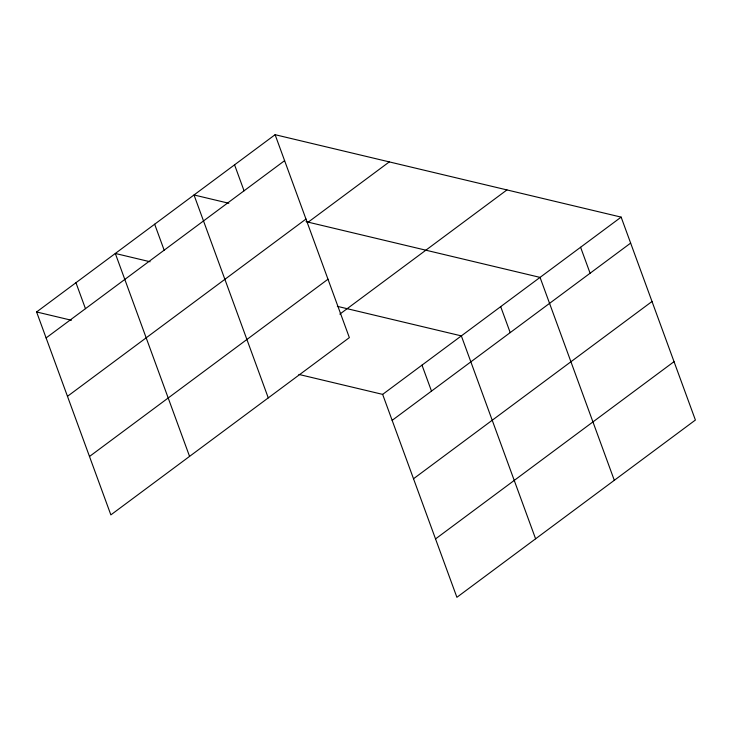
<?xml version="1.0" encoding="UTF-8"?>
<svg xmlns="http://www.w3.org/2000/svg" width="732" height="732" viewBox="0 0 732 732"><rect width="100%" height="100%" fill="white"/><g stroke="black" fill="none" stroke-linecap="round" stroke-linejoin="round"><path stroke-width="1.1" d="M275.104 134.697L349.356 337.617L110.861 514.88L36.6 311.96L275.104 134.697L621.139 217.12L695.4 420.04L456.896 597.303L382.644 394.383L298.903 374.436M46.107 337.928L284.602 160.665M67.472 396.323L305.976 219.06M308.209 222.162L389.296 161.9M89.487 456.484L327.991 279.221M339.831 314.129L506.947 189.927M382.644 394.383L621.139 217.12M392.142 420.36L630.645 243.097M413.516 478.746L652.011 301.493M435.531 538.917L674.035 361.654M228.814 203.258L194.007 194.968L268.269 397.879M306.031 221.65L540.051 277.391L614.313 480.311M150.106 261.754L115.308 253.464L189.561 456.375M337.351 306.351L461.343 335.887L535.604 538.807M36.6 311.96L71.397 320.25M580.595 247.26L590.102 273.228M500.697 306.644L510.204 332.612M421.998 365.14L431.496 391.108M234.56 164.828L244.058 190.805M154.662 224.212L164.16 250.179M75.954 282.708L85.461 308.675"/></g></svg>
